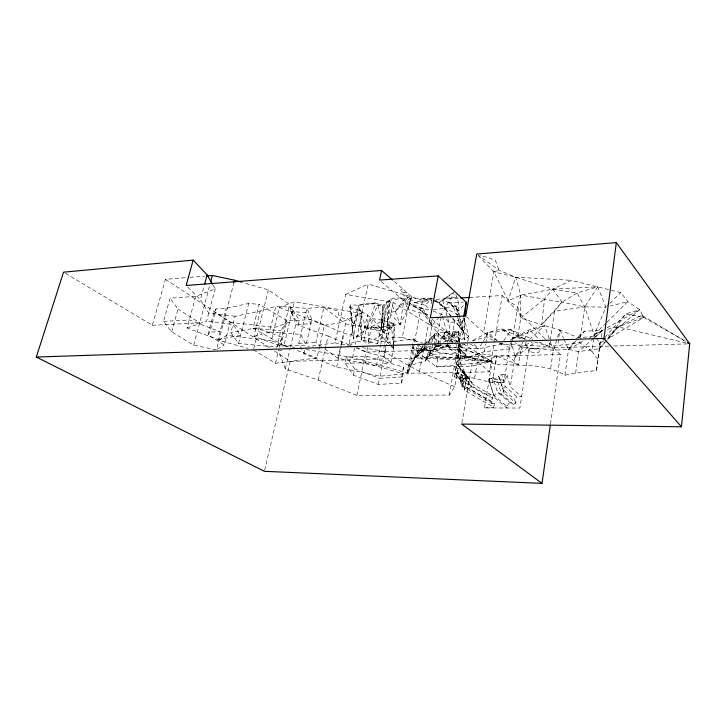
<?xml version="1.0" encoding="UTF-8"?>
<svg xmlns="http://www.w3.org/2000/svg" width="726" height="726" viewBox="0 0 726 726"><rect width="100%" height="100%" fill="white"/><g stroke="black" fill="none" stroke-linecap="round" stroke-linejoin="round"><path stroke-width="0.54" stroke-dasharray="3.63 2.72" d="M393.864 343.462L394.527 325.684L393.955 323.769L390.633 322.525L383.873 332.835L368.418 343.561L361.221 339.931L361.557 312.516L359.733 309.285L357.319 309.158L349.024 343.507L363.935 340.376L377.493 343.806L381.068 338.234L402.286 337.445L407.903 309.076L407.948 297.569L404.954 294.965L404.491 292.868L399.491 290.636L402.612 288.848M455.61 343.089L458.814 351.457L458.805 331.174L445.21 331.773L434.611 333.969L424.383 344.233M438.504 343.879L438.586 333.18L424.474 344.351M393.683 346.828L391.024 362.165L376.331 365.904L338.017 358.227L325.094 349.133M393.692 345.73L393.955 323.769L388.301 333.996L386.332 343.707M363.935 340.376L366.258 329.332L377.81 305.192L384.163 304.43L383.873 324.54L381.068 338.234M394.2 281.497L411.47 296.598L407.903 309.076L400.262 324.522L387.321 325.838L388.138 301.072L383.873 324.54L381.386 329.658L382.656 305.955L377.81 305.192L375.841 303.577L358.562 305.265L366.258 329.332L375.85 302.933L364.452 303.595L358.562 305.265L350.558 304.793L349.669 307.352L353.589 338.997L366.258 329.332L382.148 321.21L382.656 305.955L386.368 302.197L392.448 298.322L400.598 297.832L404.954 294.965M459.721 342.318L458.805 331.174L443.786 339.205L443.876 336.093L445.21 331.773L454.186 334.704L458.905 334.967L454.013 338.897L447.225 342.01M349.669 307.352C358.136 309.113 365.577 313.732 372.601 318.669L382.802 320.284L390.633 322.525L394.527 325.684C378.636 326.809 359.515 331.101 346.983 318.142L343.099 318.333L338.334 314.694L338.389 311.055L330.094 308.84L323.878 307.37L306.916 308.341L298.785 343.253L304.022 353.762L336.664 367.093L380.179 376.186L407.059 373.445L408.42 365.85L425.336 361.049L434.112 348.671L434.611 333.969L426.752 344.478M393.819 344.578L393.655 349.024L389.898 344.968M431.398 303.686L431.643 298.141L409.609 298.876L404.854 301.78M401.596 383.137L402.15 373.527L403.402 367.111L367.057 356.348L346.338 356.902L344.959 363.272L353.399 375.17L378.319 384.444L401.596 383.137L402.821 376.876L403.402 367.111M386.368 302.197L383.873 324.54L387.321 325.838L389.39 300.274L407.948 297.569L410.662 298.223L407.903 309.076L427.75 315.075L431.934 325.602L437.615 333.043L448.042 342.2M464.822 317.852L463.524 332.308L464.758 339.986L468.597 336.719L464.359 318.006L454.694 321.836L448.995 322.689L443.985 316.872M377.81 305.192L382.148 321.21L381.386 329.658L384.163 304.43M494.379 403.393L492.101 403.583L490.967 401.242L492.782 398.193L491.175 394.853L486.547 395.271L454.53 376.685L455.075 373.182L461.055 374.235L463.233 378.364L460.983 381.096L460.529 383.682L462.099 386.332L465.067 386.495L494.379 403.393L493.762 407.195L464.395 390.388L464.767 388.419L471.537 386.904L472.209 382.965L467.662 378.945L465.929 375.442L456.581 363.98L462.752 370.469L461.582 381.277L455.075 373.182L459.903 344.541L458.814 351.457L458.805 331.174L443.876 336.093L439.321 341.964M447.597 343.08L447.071 345.984C459.349 360.178 479.822 357.183 495.64 364.434C518.818 366.049 544.337 362.555 564.928 375.224L575.654 373.055L596.491 370.451L599.83 343.071L604.268 338.062M607.644 329.277L618.135 326.891L641.693 315.193L685.861 341.538L643.744 317.434L639.733 309.757L627.863 301.608L620.839 292.587L571.235 280.309L552.84 289.12L544.573 298.858L541.678 324.622L520.751 318.07L517.765 306.88L520.733 295.092L515.723 277.178L499.025 270.263L478.516 255.343M495.64 364.434L496.62 356.03L508.209 355.731L518.464 364.951L521.259 347.101L526.241 342.481M596.491 370.451L601.128 337.971M387.321 325.838L389.091 312.343L389.39 300.274L395.271 311.626L400.262 324.522L403.946 299.557L407.948 297.569L395.271 311.626L389.091 312.343L400.262 324.522M597.716 359.288L591.953 351.311L593.696 338.162M593.841 337.064L594.131 334.877L605.911 307.143L597.689 286.861L552.84 289.12L520.733 295.092L508.182 300.791L493.898 271.887L478.298 255.661M427.986 344.805L434.202 337L434.611 333.969L425.336 361.049L418.24 355.867L414.6 358.199L408.42 365.85L418.24 355.867L426.098 345.358M575.654 373.055L578.586 351.629L593.36 338.498M591.953 351.311L579.82 342.79L580.437 338.307M580.591 337.182L584.739 306.871L597.689 286.861L577.043 292.986L561.951 302.143L541.678 324.622L554.51 311.354L561.951 302.143L584.739 306.871L605.911 307.143M501.829 374.571L507.057 375.142L504.525 381.114L504.271 380.252L489.442 378.618L488.816 379.544L493.998 395.561L506.648 406.043L507.066 408.012L494.46 397.612L488.816 379.544L492.963 377.611L497.519 392.203L509.888 402.585L513.509 404.418L515.941 403.048L504.143 393.056L498.444 375.905L501.829 374.571L505.305 386.622L517.039 396.723L521.613 396.705L510.305 386.894L515.033 357.029L525.288 344.814L529.045 348.453L519.87 408.048L484.451 407.939L492.146 361.53L425.536 358.263L429.846 355.658L430.518 350.794L432.959 344.56L418.911 351.665L414.6 358.199L407.059 373.445L413.738 338.978L387.031 342.427L344.024 333.388L311.89 319.585L286.824 320.847L280.799 330.729L276.878 347.055L238.564 343.462L230.841 332.735L235.07 316.264L260.217 311.018L275.889 306.2L306.916 308.341L311.89 319.585L306 345.14L280.817 346.021L253.9 336.392L260.217 311.018M564.928 375.224L568.558 349.369L576.843 338.252M550.49 424.002L560.427 354.542L545.48 339.396M550.68 368.282L553.303 350.268L559.928 330.049L544.518 325.557L529.327 329.686L510.786 339.75L503.898 382.584L492.228 382.711L464.676 375.95L464.921 374.552L460.393 370.886L457.925 356.039L460.175 349.56L459.195 348.507L447.071 345.984L428.73 354.497L425.336 361.049M558.022 343.271L559.928 330.049L577.479 337.399L595.692 336.782L602.389 330.475L584.557 331.129L577.479 337.399M435.854 345.776L449.802 347.863L458.224 347.6L478.407 348.825L501.412 344.188L549.337 346.529L554.51 311.354L584.739 306.871L594.131 334.877L596.028 337.608M358.562 305.265L353.589 338.997L350.558 304.793L352.564 327.117L359.733 309.285L361.221 339.931L367.746 314.812L368.418 343.561L372.601 318.669L383.873 332.835L388.301 333.996L390.633 322.525M454.53 376.685L460.239 344.296M493.317 340.258L486.229 336.819L471.301 341.265L487.573 332.562L501.067 328.969L512.883 337.381L517.783 336.8L520.751 318.07L520.733 295.092L561.951 302.143L552.84 289.12L515.723 277.178L493.898 271.887L483.57 332.481L496.847 340.331M459.794 344.723L464.822 358.236L484.333 351.674L511.059 348.743L517.765 306.88L508.182 300.791L515.723 277.178L571.235 280.309M306.082 349.433L352.509 357.609L408.457 373.255L489.533 371.912L494.315 343.135M494.497 342.028L502.22 295.546L469.704 297.442M489.442 378.618L489.061 380.941L503.898 382.584M492.228 382.711L496.62 356.03L478.861 353.453L460.175 349.56L458.451 352.691M484.333 351.674L485.594 344.242M485.776 343.18L487.573 332.562L511.068 329.885L532.784 339.332M601.309 336.9L602.389 330.475L589.821 337.49M474.659 378.028L478.861 353.453L469.259 357.854L447.071 345.984M461.854 422.968L473.107 357.755L437.887 358.617L422.369 345.993M492.782 398.193L462.798 380.76L460.583 376.994L461.055 374.235M464.395 390.388L466.9 376.15L462.752 370.469L456.001 367.674L461.582 381.277L466.9 376.15L472.209 382.965L462.752 370.469L467.662 378.945L464.921 374.552L465.929 375.442L457.925 356.039M464.822 358.236L467.381 343.634M467.735 341.61L468.597 336.719L452.162 318.342M459.023 342.645L463.497 317.552M281.815 350.286L278.457 350.749L285.3 368.926L318.233 380.052L356.883 395.407L449.249 395.044L454.766 386.64L462.644 342.146M465.067 386.495L466.9 376.15L455.075 373.182L462.526 384L462.099 386.332L492.101 403.583M449.249 395.044L457.398 349.378L460.22 344.65M449.802 347.863L450.283 345.195M463.233 378.364L462.798 380.76L460.529 383.682L490.967 401.242M447.77 342.109L448.123 340.176L458.805 331.174M437.887 358.617L436.362 366.902L471.646 366.194L492.146 361.53L461.282 342.79M454.766 386.64L419.456 371.485L424.701 343.879M424.91 342.772L428.476 323.996L393.165 302.47L345.667 294.357L334.967 342.853L307.579 346.683M428.748 342.536L431.934 325.602L431.58 319.059M450.846 342.173L454.694 321.836M408.457 373.255L422.596 300.174L431.571 299.656M427.296 345.676L424.529 349.142L414.6 358.199L417.069 344.142L419.274 348.816L407.059 373.445M443.786 339.205L445.21 331.773L438.431 342.1M411.47 296.598L409.636 305.882L431.108 310.329M458.814 351.457L460.039 345.322M419.456 371.485L383.237 351.248L384.599 344.596M384.816 343.48L393.165 302.47M391.024 362.165L383.7 356.657L386.114 344.786M378.319 384.444L379.571 378.282L402.821 376.876M380.179 376.186L386.586 344.605M376.331 365.904L380.533 345.413M380.751 344.333L383.401 331.392L391.613 327.372L393.147 343.607M377.493 343.806L382.148 321.21M383.7 356.657L366.603 352.228L367.964 345.73M344.959 363.272L365.713 362.791L367.057 356.348M356.883 395.407L365.958 352.065L457.398 349.378M353.399 375.17L354.715 368.953L346.338 356.902M352.509 357.609L355.105 345.476M355.341 344.378L368.218 284.048L422.596 300.174M338.017 358.227L340.603 346.393M340.839 345.313L345.54 323.796L323.878 307.37L315.864 342.636L321.4 346.538M336.664 367.093L341.175 346.438M341.411 345.349L344.024 333.388M318.233 380.052L328.088 335.984L295.781 324.449L289.529 304.475L268.339 289.865L242.203 282.378M253.465 349.868L275.453 363.281L316.972 357.936L324.331 325.302L339.36 322.943L361.929 313.505L294.384 301.789L279.392 307.488L271.352 340.648L290.01 347.727M437.615 333.043L441.344 316.572M304.022 353.762L305.51 347.3M285.3 368.926L290.155 348.317M290.418 347.237L295.781 324.449M298.295 324.331L299.266 320.22L291.326 307.261L290.327 311.472L298.295 324.331L310.937 323.732L305.936 312.579L290.327 311.472M264.636 470.212L290.173 361.321L273.157 350.141M280.817 346.021L286.824 320.847M295.028 347.491L283.975 345.54L294.384 301.789M275.453 363.281L278.457 350.749M279.247 347.445L289.529 304.475M253.9 336.392L269.582 332.027L275.889 306.2M253.737 348.77L268.339 289.865M283.975 345.54L253.12 328.261L259.1 304.321L248.7 303.468L226.14 308.314L216.049 308.922L214.097 311.808L207.999 334.849L224.252 345.013L230.115 322.317L214.097 311.808M238.564 343.462L248.7 303.468M213.045 285.109L215.205 288.821L195.73 296.38L187.126 327.943L217.991 339.55L226.14 308.314M234.008 282.378L216.412 349.905L193.679 345.149L171.681 331.864L163.522 321.382L170.056 298.159L195.73 296.38M207.999 334.849L209.914 332.136L216.049 308.922M187.126 327.943L206.574 321.191L215.205 288.821M193.679 345.149L209.796 285.182M235.07 316.264L208.752 313.033L200.376 299.702L204.169 285.681M171.681 331.864L177.997 309.104L170.056 298.159M65.485 273.33L152.342 325.284L165.428 279.347L188.914 277.423M455.284 353.027L428.73 354.497L434.112 348.671L435.609 343.507M435.909 342.472L438.586 333.18M381.25 281.534L409.636 305.882L409.446 303.069L422.895 308.632L422.051 311.418L431.934 325.602L439.72 316.781M439.448 343.979L445.21 331.773M462.099 386.332L466.9 376.15L461.618 380.333L455.075 373.182M418.24 355.867L423.594 345.022L414.6 358.199M451.608 343.579L454.013 338.897L454.186 334.704L443.722 342.245M606.7 340.367L599.313 348.689L578.586 351.629L568.558 349.369L553.303 350.268L544.518 325.557L510.786 339.75L515.033 357.029L523.709 340.421M524.217 339.45L529.327 329.686L539.064 339.441M466.9 376.15L462.526 384L460.983 381.096M440.428 315.982C444.475 308.305 449.467 301.045 453.759 293.34M455.837 294.647L458.278 301.962L458.596 310.91L463.524 332.308L459.576 326.482L464.359 318.006L464.758 339.986L459.576 326.482L458.179 317.906M276.878 347.055L282.831 337.581L256.015 327.88L230.841 332.735M470.276 344.151L478.407 348.825L482.618 342.354M483.217 341.438L486.229 336.819L487.573 332.562L498.816 342M440.655 344.705L434.112 348.671L437.814 343.044M425.536 358.263L430.518 350.794L451.127 344.523M499.388 343.198L501.412 344.188L503.227 341.501M503.826 340.612L511.068 329.885L524.081 338.743L512.883 337.381M418.911 351.665L423.004 345.848M641.693 315.193L643.744 317.434L608.17 338.706L625.739 313.859L639.733 309.757L599.83 343.071L599.313 348.689L606.555 340.303M395.271 311.626L403.946 299.557L407.903 309.076M434.112 348.671L438.667 342.799M608.17 338.706L618.135 326.891L643.744 317.434L625.739 313.859L605.012 337.227M607.281 339.469L618.135 326.891L687.495 343.307M564.011 339.205L568.558 349.369L578.014 338.597M578.74 337.762L584.557 331.129M409.609 298.876L414.41 302.37L425.363 305.283L431.643 298.141L439.248 302.515L444.575 307.869L452.071 317.171M432.923 300.727L439.248 302.515L454.794 291.507L442.66 300.328L448.586 302.506L458.596 310.91L464.831 303.849M506.648 406.043L509.888 402.585M606.183 322.997L594.131 334.877L603.052 329.958M606.981 322.199L627.863 301.608L610.303 306.036M606.691 306.372L609.05 304.076M609.84 303.314L620.839 292.587M529.572 339.405L544.518 325.557M515.941 403.048L514.326 399.227L517.039 396.723M594.186 337.772L602.389 330.475M505.305 386.622L502.347 389.027L514.326 399.227M520.751 318.07L544.573 298.858M515.033 357.029L535.507 342.046M412.087 347.518L436.362 366.902L492.146 361.53L430.518 350.794L424.529 349.142L414.718 357.6L412.087 347.518C421.379 350.123 431.779 349.17 440.237 344.759M217.283 349.36L224.252 345.013M445.319 341.873L448.123 340.176L453.033 341.991M568.558 349.369L584.993 340.195M607.018 327.78L639.733 309.757M458.224 347.6L464.758 344.097M603.533 341.129L599.83 343.071L596.663 338.516M424.592 301.789L431.643 298.141L414.41 302.37L424.592 301.789L423.44 298.059L431.87 300.437M433.876 344.796L438.486 346.021L441.399 344.687M345.667 294.357L368.218 284.048M455.483 342.2L468.597 336.719M525.288 344.814L532.176 342.127M493.898 271.887L499.025 270.263L495.286 260.135L479.822 255.053M430.518 350.794L419.274 348.816L416.415 350.976L430.518 350.794L450.737 344.959M458.678 314.857L456.255 306.127L453.36 306.889L456.609 315.02M492.963 377.611L496.947 379.308L499.896 378.691L504.143 393.056L501.503 394.318L497.519 392.203L493.998 395.561L494.46 397.612M217.991 339.55L240.615 335.367L232.964 324.477L206.574 321.191M433.177 309.957L456.255 306.127L458.006 316.835M534.608 341.982L549.337 346.529L579.82 342.79M438.486 346.021L450.075 344.641M190.03 277.332L204.569 276.143M484.451 407.939L493.762 407.195M404.491 292.868L407.032 292.714M446.118 298.114L458.778 297.37M436.054 299.393L459.603 298.023M458.596 310.91L448.586 302.506L463.242 302.161M163.522 321.382L189.295 319.994L220.042 331.673L209.914 332.136M152.342 325.284L199.677 322.834L177.997 309.104M298.785 343.253L315.864 342.636M529.045 348.453L609.377 346.139M613.897 346.012L687.44 343.888M290.173 361.321L560.427 354.542M373.373 327.154L391.613 327.372L387.829 329.096L380.66 329.395L373.373 327.154L389.145 344.16M370.55 303.241L375.841 303.577M269.582 332.027L300.836 334.441L306 345.14M253.12 328.261L280.799 330.729M511.068 329.885L501.067 328.969L524.081 338.743M429.846 355.658L492.146 361.53L459.903 346.429M553.303 350.268L521.259 347.101L515.151 342.808M230.115 322.317L274.546 327.462L289.538 322.144L259.1 304.321M271.352 340.648L226.748 335.367L218.889 340.412L248.065 348.389M552.84 289.12L577.043 292.986L584.739 306.871M334.967 342.853L351.42 345.712M362.392 347.618L383.237 351.248M345.54 323.796L383.401 331.392L390.806 344.124M402.286 337.445L422.913 343.153M365.713 362.791L402.15 373.527M517.783 336.8L526.187 339.387M433.059 311.064L441.844 314.376L443.268 316.037M354.715 368.953L379.571 378.282M297.27 350.476L316.972 357.936M279.392 307.488L324.331 325.302M518.464 364.951L496.62 356.03L485.658 360.849L478.861 353.453M375.85 302.933L379.997 304.666M328.088 335.984L350.604 345.549M355.722 347.718L365.958 352.065M538.991 342.028L549.337 346.529M428.476 323.996L463.043 339.922M448.586 302.506L456.255 306.127M349.024 343.507L351.956 344.959M356.838 347.382L366.603 352.228M458.424 314.966L444.575 307.869L433.331 299.466L444.575 307.869L451.527 317.471M460.583 376.994L491.175 394.853M501.584 343.135L511.059 348.743M165.428 279.347L269.382 347.663M418.004 344.768L424.529 349.142L423.83 346.048M413.738 338.978L418.92 343.189M499.679 342.726L501.412 344.188M513.509 404.418L501.503 394.318L496.947 379.308M473.107 357.755L489.533 371.912M457.906 342.273L454.013 338.897L455.211 342.037M431.997 319.213L458.179 341.91M425.363 305.283L430.282 309.612M466.537 316.808L483.57 332.481M459.195 348.507L469.259 357.854L460.175 349.56L460.393 370.886L465.929 375.442L462.752 370.469M443.876 336.093L448.123 340.176M187.735 287.06L200.376 299.702M502.22 295.546L544.691 338.597M474.142 344.287L478.407 348.825M452.752 318.015L459.576 326.482M439.248 302.515L441.762 306.109M464.676 375.95L471.537 386.904M391.378 345.104L393.655 349.024L393.247 344.687M422.895 308.632L431.934 325.602M498.444 375.905L499.896 378.691M434.202 337L437.533 344.015M559.928 330.049L563.558 338.189M457.017 316.037L463.524 332.308L458.977 315.946M442.452 316.518L449.83 342.173M507.057 375.142L510.305 386.894M442.66 300.328L448.995 322.689L450.301 342.146M382.802 320.284L383.873 332.835M427.75 315.075L409.446 303.069L427.75 315.075M530.887 351.765A5.336 1.906 8.5 0 0 539.309 351.556A5.336 1.906 8.5 0 0 531.986 348.607A5.336 1.906 8.5 0 0 530.887 351.765"/><path stroke-width="1.09" d="M465.021 315.628L466.219 302.279L438.241 275.898L379.562 280.082L381.577 270.471L186.146 285.481L193.18 260.108L63.561 272.177L36.3 357.038L264.382 471.31L541.995 483.38L550.326 425.127M541.995 483.38L461.663 424.075L681.46 426.788L689.7 343.825L616.32 242.62L476.737 254.046L465.72 316.064L430.309 317.752L438.241 275.898M681.46 426.788L603.978 338.38L616.32 242.62M463.687 316.463L466.219 302.279M234.008 282.378L234.58 280.191L241.114 282.06M210.667 281.951L212.4 275.499L234.58 280.191M204.46 284.601L207.091 274.891L193.18 260.108M206.81 275.953L212.4 275.499M460.729 297.959L469.704 297.442M36.3 357.038L603.978 338.38M381.577 270.471L392.512 280.027M207.091 274.891L212.5 284.184M689.7 343.825L687.749 342.699L689.7 343.825"/></g></svg>
